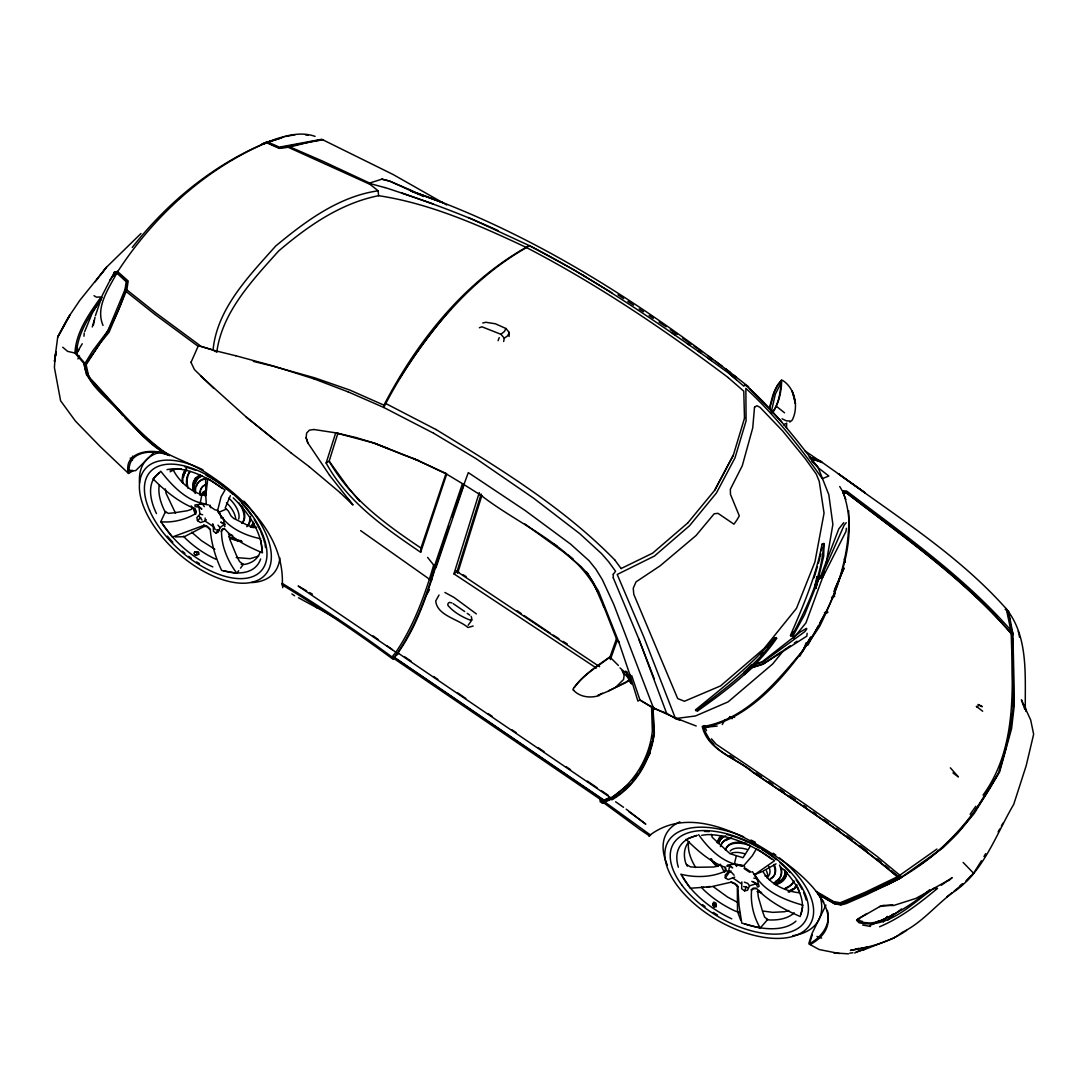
<?xml version="1.0" encoding="UTF-8"?>
<svg xmlns="http://www.w3.org/2000/svg" width="1088" height="1088" viewBox="0 0 1088 1088"><rect width="100%" height="100%" fill="white"/><g stroke="black" fill="none" stroke-linecap="round" stroke-linejoin="round"><path stroke-width="1.5" d="M609.797 657.642L609.797 656.934C597.013 666.169 582.923 675.09 573.634 688.092A13.124 1.904 -43.4 0 0 573.798 690.01M1012.833 679.823L1012.86 676.573M848.613 510.639C851.183 561.816 831.178 611.918 801.135 652.582C775.336 683.427 745.103 719.426 703.31 726.498L704.589 730.266M114.362 273.333L117.178 272.408L127.16 281.629C121.271 313.439 103.972 338.558 85.571 364.113C86.387 372.191 89.107 379.78 95.54 385.098C111.411 402.478 127.473 419.71 144.269 436.206C160.426 455.233 185.178 459.558 205.414 472.314C243.685 497.039 283.778 534.521 282.363 583.807M823.643 543.334C822.161 575.96 807.405 606.506 792.431 634.984L790.391 635.528C803.23 605.894 816.204 575.742 822.106 543.85L824.038 544.027L823.67 556.254L817.537 581.74M786.502 427.897L786.665 423.055M509.062 336.491L509.225 332.479L505.947 328.508L495.38 323.775L485.86 322.279L482.759 323M215.519 351.614L213.058 350.05C217.002 308.407 249.274 275.794 275.713 246.01C305.51 221.272 338.776 196.438 378.148 190.794L378.597 195.69C340.435 203.279 307.618 226.236 278.542 251.083C252.538 280.214 221.993 311.998 216.757 352.39M114.39 274.856L114.566 271.973L117.49 271.456L128.194 280.99L126.834 289.87L109.045 332.289L99.552 343.93L85.68 365.459L84.864 363.61L92.657 350.921L107.807 330.874L125.038 289.49L126.181 281.724L116.579 272.884L113.682 273.319L113.492 276.162M205.632 479.006L205.85 493.857M744.464 868.428L744.6 866.334M654.282 732.224C650.515 759.342 635.691 784.856 611.986 799.15L610.83 798.796L604.316 801.598L602.82 800.564L609.321 797.762L610.477 798.13C634.032 783.782 649.359 758.268 652.351 731.054L651.549 706.547L653.779 707.649L653.167 710.94L654.35 732.931C650.896 760.131 635.8 785.93 611.796 799.857L611.646 799L604.534 802.223L392.632 657.669M122.767 415.575C109.548 398.684 86.972 386.458 84.048 363.582L74.95 353.042C75.956 331.881 89.243 313.616 101.102 296.956L96.41 297.16L94.017 295.691M76.541 352.743C77.724 332.602 90.141 315.071 101.402 299.091M76.99 346.215L76.473 353.559L85.571 364.113M56.005 352.172L54.509 361.27L57.718 337.062L69.999 314.908L79.859 300.288L106.502 267.226L140.978 233.512M707.676 357.911C650.148 317.533 592.062 277.576 529.326 245.616C464.93 280.813 417.37 340.925 383.928 405.158L383.751 407.47L433.65 433.255M83.966 336.233L84.211 333.05M388.375 448.691L374.435 443.197L335.716 432.834L326.142 463.012C347.534 502.139 384.662 527.748 420.648 552.269L420.974 548.053L446.026 473.443L413.141 458.442M737.338 887.645L737.528 911.581L740.724 920.244M716.176 906.63L716.026 903.162L713.864 902.319L712.817 903.652L712.667 905.257L714.19 906.93L716.176 906.63L716.326 905.012M714.19 906.93L714.34 905.311M712.667 905.257L713.864 902.319M807.146 633.284L806.834 636.113L763.558 663.87L752.325 667.434L744.505 674.628L751.468 667.787L762.824 664.278L782 651.345M55.542 356.007L56.032 351.669L54.509 361.27M846.369 528.306L845.974 531.447L822.8 577.225L817.836 579.115L815.769 588.336L818.747 578.598M1011.242 723.33L1011.718 719.998M1012.438 714.993L1012.914 711.661M132.79 470.954L128.534 473.457C122.618 451.874 151.898 447.535 166.464 454.43L142.746 435.676L94.017 384.581L86.442 374.626L84.048 363.582L85.857 363.338L88.373 375.034L90.073 378.134C115.369 405.062 138.788 434.615 169.578 455.627C151.817 447.63 138.829 431.46 125.066 417.955M207.835 478.366L205.741 495.394L206.271 503.975C187.122 501.826 172.108 485.765 160.793 471.24L153.014 478.842C164.941 490.783 178.514 502.017 194.29 508.368L195.622 511.265L195.174 513.917C185.055 519.765 172.448 522.961 160.779 521.71L165.471 511.618L168.368 513.386L173.917 512.829L187.204 510.762L191.121 509.497L192.834 507.511L195.174 513.917M688.609 841.949C687.29 850.734 691.098 860.118 695.708 867.517M54.89 360.454L54.4 367.567L60.602 400.765L75.426 421.083L100.3 446.665L128.534 473.457M820.27 556.92L820.801 553.765M821.331 550.61L821.875 547.454M195.745 514.189L196.207 511.401L194.806 508.409M825.86 565.23L832.878 524.416L828.811 494.7L818.271 467.826L811.961 461.108M653.167 710.94L653.616 708.41L613.795 604.452L602.33 579.646L595.802 569.065L589.098 560.728L570.534 544.068L525.055 510.435L468.316 472.614L455.369 507.797M652.963 706.574L653.698 731.082M771.229 412.243L775.363 394.033L780.871 383.33M734.726 877.091L728.144 879.594L725.315 877.839L725.179 875.106L728.579 871.61L729.599 865.953L726.798 866.116L727.614 865.042L735.325 864.049L736.698 866.51M132.124 458.728L132.627 456.117M200.233 503.01L201.878 494.673L206.258 495.366M503.662 341.482L504.302 338.191L507.688 335.798L509.225 332.479M1033.6 734.441L1026.174 765.748L1013.758 804.277M93.405 325.013L95.01 317.234M846.246 522.702L844.234 525.042L821.78 575.783L816.911 576.966L814.708 586.758L816.34 587.982M1006.427 746.599L999.546 770.467M652.229 738.562L652.963 735.393M769.461 407.946L772.602 396.1A11.22 2.149 -66.5 0 1 777.947 384.445L781.66 379.834C781.619 390.606 779.171 402.315 773.364 411.631M769.556 409.006L774.262 392.183L777.77 385.152L781.225 380.922C780.409 391.966 779.049 404.641 771.446 413.386M800.754 914.954L802.699 906.848M756.554 848.558L752.366 855.685L743.811 865.572L734.373 864.022L736.372 855.712L743.022 857.711L750.19 846.437M815.565 586.826L818.081 577.062L821.78 575.783M95.445 315.588L102.354 295.215L109.126 281.996M648.91 751.55L651.494 741.73M92.276 326.971L94.234 320.226M814.055 577.85L817.401 566.59M818.353 563.366L819.794 558.525M395.869 652.229C413.78 625.763 424.837 595.49 433.69 564.971L435.363 566.127C426.333 596.564 415.29 626.824 397.338 653.235M430.875 578.816L434.126 567.977M596.36 668.032L453.927 573.852L479.264 492.592M744.546 418.078L733.312 455.178L714.734 490.171M453.927 573.852L457.028 571.554L481.182 494.006M457.599 573.335L481.766 495.788L463.502 484.296M337.906 433.201L329.147 461.162L326.142 463.012M839.378 953.55L819.155 949.525L809.322 944.166L812.287 934.769M420.648 552.269L446.678 474.15L446.026 473.443M445.971 535.663L436.71 563.543C426.442 596.754 415.439 630.958 393.666 658.58M84.728 331.514L92.344 312.868L101.918 297.541M446.488 534.126L449.099 526.374M452.227 517.086L454.838 509.334M752.393 871.597L757.017 878.696L759.098 886.326L757.751 887.046L755.983 883.796L749.564 885.809L747.551 890.229L744.586 890.868L741.676 888.746L741.866 881.933M498.1 340.694L499.202 337.606M609.715 657.75L616.515 638.738M610.341 659.573L617.141 640.574L603.391 605.499M803.311 650.597L806.099 642.831M820.896 575.674L838.794 528.89L843.771 522.634M629.558 681.741L628.755 677.28L625.736 671.405L624.308 671.772L620.01 667.896M817.156 583.345L804.685 614.462L793.07 635.854L790.826 636.194L792.894 631.693M221.367 522.199L224.169 524.253L220.116 527.721L218.266 532.127L215.941 533.147L213.452 531.311L213.166 524.321M744.586 890.868L746.382 886.693M833.843 591.532L843.962 568.33M834.904 588.907L844.03 568.14M758.962 890.365L757.874 892.84L758.363 897.178L762.525 911.322L764.619 917.157L767.706 919.455L760.267 928.01L741.785 923.127L739.065 905.678L737.8 886.802L736.522 884.694M191.066 362.263L198.41 345.617L216.036 350.934M116.375 274.203L117.178 272.408C154.782 214.254 208.638 165.566 273.401 139.862C286.661 135.347 301.362 131.471 315.085 136.381M230.357 495.693L225.189 507.987L228.29 510.911L231.132 516.066L233.662 518.405L247.03 524.987L253.694 527.626L256.659 527.245M194.657 551.997L193.936 553.493L195.473 555.166L199.022 554.268L198.519 552.323L194.657 551.997L198.519 552.323M825.942 905.121L811.947 933.654L808.982 943.038L810.016 943.364C821.753 937.026 831.205 924.283 827.383 910.398M640.179 770.046L648.475 753.182M183.26 475.864L186.497 469.486M744.464 385.125L743.866 386.226L729.069 373.456L707.622 357.966M1013.486 804.739C995.738 835.081 983.634 871.923 953.183 892.31C936.496 904.563 923.277 921.196 904.808 931.07M832.918 597.856L835.149 593.477M789.194 892.092A52.251 28.125 29.9 0 0 794.458 888.57L796.47 884.653M195.595 477.714L193.106 482.514L193.27 488.947M733.366 455.165L714.789 490.171L687.888 522.798M505.947 328.508L504.329 331.541L500.929 334.288L481.875 326.781L479.373 327.76M807.962 645.034L818.326 625.75M819.917 622.785L824.69 613.877M77.914 358.918L79.492 356.007M450.949 308.788C424.932 339.062 401.88 371.878 383.751 407.47L348.078 391.843M221.068 531.325L222.306 529.054L224.441 528.442M439.022 595.014L435.73 601.025C437.145 615.726 458.592 619.086 467.908 627.504L473.171 626.035M427.081 593.98L429.515 589.601M998.104 831.939L999.75 828.988M1001.382 826.037L1003.027 823.072M472.138 619.657L468.126 625.274M799.707 656.295L810.682 637.242M82.226 343.767L76.473 353.559L79.111 349.452M722.255 724.486L724.798 720.134M802.046 651.834L810.655 637.242M997.791 774.493L975.297 810.247M983.974 856.528L985.646 853.672M117.178 272.408C108.99 288.184 95.05 307.006 103.034 325.434M109.575 280.677L114.376 272.816M109.874 280.786L113.642 274.747M724.649 871.964L726.036 869.734L725.478 867.272M981.444 860.744L972.822 874.534L966.321 881.212M737.8 886.802L734.862 883.932L731.014 882.218L711.13 886.761L690.336 888.243L680.87 874.208C694.797 877.744 710.845 877.486 724.078 871.692L725.397 869.584L724.88 867.177C709.784 861.71 697.313 850.408 686.025 839.256M646.898 758.445L650.325 753.032M794.458 888.57L796.838 884.83M574.342 687.562C583.182 675.172 596.809 666.93 608.831 657.954M116.579 272.884L117.49 271.456M975.814 806.262L970.142 814.3M983.062 795.11C1017.253 748.041 1012.751 687.711 1011.174 632.699L1012.914 634.603L1014.179 689.126L1014.152 706.438L1011.582 728.647L999.586 772.086L974.182 813.511L957.93 832.986L943.187 847.538L899.803 878.465L866.578 894.73L846.083 903.638L841.078 904.849L834.591 903.897L818.285 894.363L823.711 902.183M113.682 273.319L114.566 271.973M622.01 670.752L628.089 677.865L629.095 680.354L626.688 682.122M399.894 378.053C432.235 326.414 472.967 278.106 526.456 247.547C597.611 284.458 664.224 329.46 728.226 377.577M215.941 533.147L218.443 529.557M160.779 521.71L172.366 537.037L203.742 525.409L207.291 526.959L210.242 529.802C211.507 543.864 215.533 557.763 221.68 570.466L236.858 573.267L238.694 570.71M240.53 568.154L243.277 564.318L239.523 561.571L236.273 555.03L229.922 539.648L229.078 535.174M725.315 877.839L728.81 872.998M776.315 637.514C755.194 666.55 725.778 688.459 697.231 709.77L695.477 709.906C723.126 687.262 751.726 665.067 774.942 637.745L776.642 638.343C756.405 668.114 726.798 690.2 697.734 710.831L695.83 710.709L698.414 708.737M806.793 628.973L804.834 631.638L763.028 662.102L751.971 665.679L743.648 672.71L750.951 665.326L762.076 661.817L800.156 632.06L806.507 628.361M632.468 780.518L637.282 773.976M613.278 574.301L615.563 571.254L608.75 561.898L601.542 553.629L579.768 533.664L533.705 498.263L476.027 458.633L433.609 433.228M396.046 652.038L391.911 657.043L393.353 658.063L397.12 653.548M96.873 279.534L106.502 267.226L100.259 275.237M95.064 281.914L98.192 277.902M397.433 654.078L397.854 653.521L298.166 586.024L306.68 590.879M972.713 814.042C958.147 834.523 939.692 852.04 918.626 865.735M883.225 921.74L887.454 916.45M784.135 649.808L772.698 663.938L728.103 701.882L695.463 715.972L675.498 718.583L666.59 713.252L653.616 708.41L639.948 699.978L637.894 701.08L629.694 674.247M793.492 638.262L805.963 622.853L824.731 571.771L821.998 577.755L817.836 579.115M883.252 921.754L887.577 916.531M206.326 519.697L205.17 521.07L200.491 522.539L197.486 520.662L196.846 517.643L200.002 514.121L198.914 507.171L195.065 506.573L194.97 504.927L202.504 503.934L208.556 504.914M761.07 655.044L763.246 652.46M767.584 647.306L770.848 643.443M773.01 640.859L775.186 638.289L776.642 638.343M893.289 913.866L889.984 917.728L892.867 915.702M132.274 247.452C168.409 201.212 215.465 163.023 270.123 141.046M971.57 875.337L966.144 880.763M887.699 920.19L892.214 915.375M396.494 655.275L398.711 652.99M892.296 915.362L889.984 917.728L901.49 908.983M628.905 784.067L611.714 797.858M179.194 198.492L181.56 196.166M153.476 452.962L135.66 470.614L129.826 471.036L129.091 468.765C130.152 449.793 154.578 450.065 168.001 454.961M615.998 686.977L623.601 679.442L624.118 675.322L623.084 672.751M878.574 920.625L876.194 922.923L870.046 925.344M197.486 520.662L200.763 517.602M948.695 880.668L952.177 877.581L941.324 885.278M687.929 522.798L652.65 553.153L621.098 568.548M892.758 904.849L880.002 906.44L858.187 918.979L857.344 921.006L858.976 922.733C888.461 929.696 912.614 902.768 934.986 887.645M856.691 919.714L858.323 921.427L862.702 922.406L870.346 923.018L877.458 922.066C896.281 914.151 913.866 903.312 929.41 890.079M936.958 849.048L899.762 875.296M789.806 422.076L792.214 420.118C798.85 407.13 795.124 388.443 782.707 380.433M937.584 888.338C919.673 903.122 901.136 917.728 879.553 926.772M960.133 885.632L962.54 883.687M954.149 891.031L962.662 884.163M946.764 896.906L951.687 892.99M923.481 895.043L929.574 890.242M783.754 424.932L785.468 423.599M751.087 889.862L753.277 888.162L756.418 888.189M703.582 704.793L706.166 702.821M857.575 919.183L867.027 913.485M603.228 801.122L604.316 800.36L393.285 656.608M526.456 247.615L529.326 245.616L468.343 217.491M721.67 836.101L719.25 837.787L717.264 842.887A38.352 20.645 29.9 0 1 721.942 836.318M784.747 649.509L790.228 645.81M794.335 643.035L797.069 641.199M899.681 934.17L903.679 931.491M895.995 936.727L898.389 935.15M776.03 863.872L763.844 870.686M906.549 930.403C891.589 940.862 873.623 946.315 855.766 949.416L858.69 948.301M803.094 905.216C784.897 900.143 764.334 891.82 754.718 874.589L774.574 860.717L757.942 849.497M976.616 706.887L979.295 705.187L982.301 706.683L977.976 704.453M894.091 937.734L895.451 936.89M948.246 880.301L915.974 898.375L893.52 905.529L883.347 905.366L879.526 906.59M648.788 836.006C688.459 804.848 742.302 833.598 777.92 857.684C802.944 873.691 855.848 919.102 810.37 944.493L809.322 944.166M262.929 143.929L267.961 142.392M866.755 947.906L862.498 950.354L893.874 938.033M866.633 948.015L854.678 953.006M170.15 471.811L174.148 469.581A62.206 32.599 41.7 0 1 181.152 468.833M629.095 680.354L608.26 691.193L597.91 695.436L602.371 693.246M898.538 876.248L865.042 892.337L840.208 902.768L833.544 901.53L816.354 891.48L818.366 894.2L834.401 903.516L840.97 904.699L888.638 884.245L900.66 878.002L898.538 876.248L900.551 877.975M608.478 690.866L625.668 682.72M876.452 922.597L892.922 914.926M267.349 141.889L262.072 144.051L267.349 141.889L279.358 147.152L321.926 139.237M610.45 797.681L603.949 800.482L394.55 657.846M209.154 479.264L225.053 489.994L221.082 496.835L217.518 510.925L218.661 512.353L226.494 509.034M264.534 143.711L269.81 141.549M754.718 874.589L762.892 871.311C769.774 884.313 785.985 891.521 799.857 892.84M269.538 141.794L283.954 136.993M824.704 613.659L827.886 612.503M687.602 838.685L697.095 835.244M824.446 612.598L827.614 611.456M378.148 190.794L368.75 183.314L381.888 179.18L389.654 181.152L413.046 191.148M258.645 556.05L250.172 558.688L236.205 557.559M271.13 141.018L281.289 137.931M831.518 597.326L834.741 596.36M788.773 910.506L784.502 911.744L772.752 912.356L763.205 911.078M195.473 555.166L197.159 554.69L196.656 552.731M856.202 951.85L861.111 950.477M599.57 695.395C591.097 698.333 580.557 697.354 574.029 690.758M132.845 470.41L128.357 470.533L127.622 468.262M810.982 459.15L812.41 458.864L810.438 457.572M867.027 947.172L850.381 950.382L857.385 949.09M285.573 136.503L295.106 134.735M856.596 920.448L859.534 919.945M822.406 544.299L824.038 544.027M313.874 429.515L309.373 430.154L306.626 433.078L306.15 437.675L307.809 442.748M169.946 469.975L173.006 469.554C178.5 480.515 189.87 491.232 201.878 494.673M206.774 526.238L203.864 526.619L184.348 536.683L175.358 536.942M701.692 835.312L707.336 834.605A69.414 36.625 30.1 0 1 771.542 859.044M707.132 886.856L710.274 886.475M849.728 953.129L852.924 952.762M703.977 727.369L717.182 726.09M701.91 887.441L704.004 887.237M933.844 888.624L937.176 888.406M848.599 953.85L833.87 952.911M206.666 504.41L200.369 503.39M726.594 870.998L731.122 871.053M378.597 195.69C430.046 203.442 479.142 225.27 526.048 247.33M241.128 564.264L244.46 564.414A62.206 32.599 41.7 0 0 260.25 551.779M789.738 421.029L786.338 420.825L782.041 418.785M816.911 576.966L818.081 577.062M220.714 517.766L223.258 517.97L224.713 526.619L224.169 524.253M229.731 538.166A50.864 27.078 41.8 0 0 237.238 540.736L240.38 541.049M839.732 486.526L842.969 491.994L846.831 492.429C898.362 531.216 951.034 570.044 996.594 616.094M736.372 855.712L729.926 853.672L712.259 837.338L711.334 834.278M305.524 134.844L308.285 135.198M237.238 540.736L242.107 541.457M313.806 429.488L335.716 432.834M729.613 716.625L734.604 717.441M766.442 919.455L769.502 919.958A63.906 33.864 30.1 0 0 794.199 912.832M216.607 529.87L219.395 530.346M742.084 866.211L734.373 864.307M862.689 925.031L870.454 926.446M753.834 878.098L757.017 878.696M758.513 891.929L761.437 892.527M260.698 538.75C244.338 535.432 227.106 527.462 218.661 512.353M729.001 717.944L732.265 718.624M858.187 920.489L862.566 921.454M74.95 353.042L67.606 351.37L62.737 347.222M335.648 432.806L356.102 437.594M757.071 891.684L761.546 892.745M215.927 350.894L235.824 355.776M200.002 514.121L202.667 514.774M253.368 361.379L272.34 366.044M736.875 864.43L743.05 865.953M381.847 179.098L389.613 181.057L423.504 196.493M743.675 886.557L747.946 887.645M744.41 385.166L746.368 385.628M368.696 183.219L384.948 187.612M734.373 864.022C719.522 859.588 707.39 847.185 698.673 834.673M235.715 355.722L272.938 365.867M273.972 366.493L314.541 377.781L349.901 390.089L383.928 405.158M198.519 345.671L213.058 350.05M356.034 437.566L373.116 442.734M728.579 871.61L731.775 872.603L734.128 875.228M810.995 458.633L821.766 462.06L865.218 492.837L838.277 473.702C896.24 516.433 958.814 555.07 1006.862 609.47L1009.827 620.677L1011.745 633.719M272.843 365.826L313.97 378.855M809.676 458.007L820.733 462.006M323.462 139.93C308.312 140.61 294.236 147.56 279.099 148.335L266.043 142.46M1005.203 609.443L1008.549 611.17L1013.023 634.576L1011.269 632.754M384.907 187.517C423.286 200.015 461.326 213.738 498.046 230.561M876.18 921.645L877.458 922.066M696.225 725.995C676.872 718.746 657.574 710.94 639.975 700.033L631.706 675.648M401.594 192.943L433.133 203.932M739.84 912.655L735.026 910.969A63.906 33.864 30.1 0 1 703.365 889.508L701.393 887.128M816.952 936.428L821.617 938.087M411.754 191.257L443.183 202.871L410.897 190.958C534.834 233.39 646.354 306.258 748.653 386.838M744.369 882.164L747.755 883.402L749.564 885.809M229.622 537.499L237.075 540.274M313.888 378.814L348.146 391.884M403.322 454.825L418.418 460.591L446.678 474.15M680.041 720.338L675.498 718.583L643.77 636.874L617.209 574.464L654.473 556.036L689.534 525.735L716.421 493L734.998 457.871L746.082 420.879L745.865 388.362C774.982 415.167 799.558 446.42 822.283 478.693L828.852 476.027L818.271 467.826M713.701 903.924L715.877 904.767M419.329 460.877L374.435 443.197M373.062 442.721L403.376 454.838M451.846 602.861L449.48 602.426A4.284 3.046 39 0 0 447.875 605.295C453.193 611.932 462.305 617.086 470.098 620.092A3.536 2.53 38.4 0 0 471.594 617.467L471.09 616.379M203.755 524.946L207.468 526.538L210.514 529.516M800.36 916.572C784.543 909.745 768.631 901.286 756.69 888.692L753.644 888.678L751.577 890.297C750.407 903.094 753.576 917.007 760.267 928.01M444.91 592.484L453.995 597.407L476.354 613.904M220.646 522.226L225.27 524.226M266.818 142.406L279.303 147.886L322.633 139.713L392.958 174.434L446.719 204.938M731.136 881.81L735.162 883.592L738.194 886.598M751.794 881.348L757.602 883.986M385.954 403.634L436.002 429.529M214.826 549.277L201.511 540.722L191.638 532.209M737.664 902.428L727.654 897.124L713.17 886.611M529.312 245.534L573.689 269.688L611.878 292.822M298.493 597.747L317.383 608.056M315.806 607.036L338.327 619.575M309.509 592.498L312.351 594.116M456.103 570.697L458.973 572.342M817.918 893.166L834.238 902.7L840.725 903.652L866.143 892.922L899.164 877.146L891.48 870.699M453.179 603.65L464.698 611.538M582.706 275.006L585.466 276.719M435.975 429.502C498.712 467.867 563.026 507.076 614.734 559.898M446.651 474.137L463.529 484.296M745.606 868.401L751.128 872.141M198.914 507.171L201.756 508.939M478.91 494.006L481.766 495.788M463.284 574.831L466.167 576.626M729.599 865.953L732.646 867.857M686.514 864.47L690.363 866.878L697.449 867.258L713.782 867.014L718.23 866.034L720.324 864.226L724.078 871.692M550.365 633.27L524.103 615.55M553.194 635.066L558.865 638.656M563.108 641.362L567.365 644.055M976.303 706.316L982.668 711.226M479.835 494.387C518.922 525.341 573.403 544.966 597.394 591.287M617.984 294.821L623.642 298.588M627.885 301.403L633.556 305.157M639.214 308.924L643.457 311.739M649.114 315.493L653.371 318.308M659.029 322.075L666.101 326.767M457.028 571.554L599.583 666.686M729.844 755.507L733.951 758.268M755.983 773.038L761.6 776.846M768.631 781.606L772.847 784.462M779.878 789.222L784.094 792.078M789.711 795.886L795.342 799.694M744.233 868.605L749.55 872.195M213.316 526.578L205.17 521.07L205.156 518.051M732.754 877.962L741.254 883.714M805.052 450.99L820.474 461.434M404.328 656.581L411.305 661.327M433.663 676.532L437.852 679.388M457.409 692.689L465.786 698.401M488.131 713.606L492.334 716.448M511.877 729.762L516.079 732.605M538.424 747.823L544.014 751.618M566.358 766.822L570.547 769.678M587.316 781.089L597.094 787.739M601.283 790.582L608.26 795.342M398.358 653.249L611.198 798.089M291.883 593.953L294.63 595.83M429.515 578.938L431.147 580.067M670.276 329.664L677.226 334.478M682.788 338.327L691.125 344.107M693.899 346.038L702.236 351.818M517.276 610.817L521.37 613.659M672.316 333.159L675.063 334.982M687.154 343.482L689.887 345.318M697.938 351.002L700.686 352.825M615.618 801.774L623.546 807.31M626.185 809.159L645.796 824.174L628.701 811.485M803.774 805.406L806.466 807.323M813.226 812.083L815.932 813.987M824.038 819.713L828.09 822.569M836.196 828.294L838.902 830.198M360.618 530.604L431.433 580.598L434.248 566.739L462.169 484.473L463.814 485.466L435.921 567.909L427.611 557.396M372.966 635.8L378.502 639.73M386.798 645.646L392.333 649.59M467.228 613.346L469.758 615.142M524.81 523.954L563.557 552.024L581.046 566.603L587.778 573.852M708.764 358.618L711.552 360.55M554.295 544.163L557.029 546.149M707.798 355.667L712.926 359.421M715.482 361.284L721.902 365.962M420.974 548.053C385.764 524.402 350.445 498.821 329.147 461.162L348.418 487.859L359.679 501.255M753.114 881.702L755.983 883.796M952.966 772.915L958.406 776.927L950.354 767.829M609.797 656.934L618.419 665.475M776.424 406.327L784.557 412.801M846.981 835.965L852.271 839.936M860.227 845.893L866.85 850.857M290.714 452.662L309.142 466.602M290.809 452.676L246.242 417.085M725.737 368.778L730.565 372.572M309.074 466.589L340.299 492.796M274.815 440.232L246.337 417.112L200.491 375.836M734.114 375.401L736.358 377.278M877.404 858.894L881.239 862.104M885.088 865.327L888.923 868.55M568.562 555.234L573.403 559.3M729.123 373.429L736.454 379.685M728.171 377.604L743.77 391.177L744.478 418.105M963.125 862.43L973.746 873.406M812.124 460.809L818.353 467.813C795.994 439.062 773.677 409.89 746.314 385.655M749.646 389.014L764.306 403.866M213.561 388.171L194.398 369.539L190.944 362.222M197.037 504.71L201.579 509.021M749.442 388.47L781.646 421.777M729.844 865.545L731.993 867.626M710.6 858.894A52.251 28.125 29.9 0 0 713.402 862.811L716.638 866.075M130.193 458.062L132.45 460.455M713.402 862.811L716.502 866.13M340.231 492.796L352.879 504.805L329.501 475.238M617.141 640.574L619.018 642.6L598.495 591.138L587.765 573.825M183.559 536.194L185.79 538.723A62.206 32.599 41.7 0 0 216.145 559.3M1007.298 610.205L1007.678 610.64C1028.609 638.534 1024.869 676.478 1025.331 709.281L1025.005 704.97L1025.889 711.416M711.457 738.82L716.217 744.301L804.712 803.937L846.641 833.571L877.146 856.474L900.973 876.166L899.028 878.098C853.101 838.984 802.414 806.018 752.624 772.126C735.774 757.71 707.798 750.679 702.236 726.39L704.67 725.628L706.452 730.66M500.929 334.288L504.302 338.191M713.823 744.314L709.226 738.902L705.01 731.517M217.981 525.123L220.116 527.721M347.344 498.1L352.811 504.805M223.026 518.704L218.253 512.244M758.023 880.301L754.188 874.398M236.858 573.267C227.99 561.571 221.503 546.53 221.517 531.733L222.673 529.57L224.754 528.972C234.518 540.328 248.88 546.992 262.466 552.854L260.902 540.314M199.349 516.542L202.001 520.105M220.402 514.08L217.532 510.204L214.934 509.81L209.644 506.233L210.079 505.158L210.65 507.702M614.72 559.871L621.126 568.575M792.431 634.984L793.07 635.854M329.569 475.252L307.727 442.734L306.068 437.662M202.504 503.934L204.313 506.668M586.554 571.975L592.253 580.774M1006.223 608.518L1011.01 631.149M711.43 858.894L713.878 862.77M165.92 512.761L164.234 510.095A62.206 32.599 41.7 0 1 159.242 485.139M820.257 461.026L809.118 456.946L821.535 461.516L822.025 462.618M175.535 513.25L166.11 493.449L165.322 488.893M687.276 866.184L685.78 863.274A63.906 33.864 30.1 0 1 689.017 841.704M593.055 582.026L604.03 607.322M697.231 709.77L697.734 710.831M212.582 523.954L215.206 529.625M744.396 672.955L745.022 674.383M630.809 683.114L625.736 671.405L626.974 671.813L631.693 684.121M666.631 713.334L638.928 639.254L613.278 577.864M842.969 491.994C859.602 536.792 839.256 585.752 819.713 626.294C792.295 667.542 755.004 717.672 703.446 727.682C709.539 751.291 736.617 758.227 753.345 772.358C802.985 806.33 853.835 839.011 899.436 878.424C942.534 854.039 975.99 816.204 998.662 772.453C1006.876 745.416 1014.995 717.427 1013.105 688.881C1011.772 670.861 1013.513 652.732 1012.071 634.685C965.151 579.156 904.25 537.309 847.09 493.381L843.173 492.878L842.724 490.702L846.722 491.096C904.264 534.806 964.852 577.293 1012.656 632.332L1012.438 634.848C964.743 579.782 904.278 537.499 847.035 493.313L843.173 492.878L845.825 499.487M638.901 639.214L654.174 678.626M844.274 559.001L845.417 562.115M1024.76 709.213L1021.414 699.87L1030.676 719.97L1033.559 733.829M1018.178 631.285L1018.708 632.808M618.378 640.764L630.36 676.138M1007.896 611.456L1009.664 618.922M1018.994 634.304L1019.538 637.282M1011.337 628.429L1011.813 631.679M601.446 800.156L601.746 802.876L604.914 803.338L600.236 801.87L599.801 797.79M282.486 585.099L282.744 587.67M1012.398 638.33L1012.86 653.602M1013.472 697.082L1013.622 706.656M613.251 574.274L613.292 577.891M243.902 501.133A80.009 41.711 41.5 0 1 244.868 583.195A80.009 41.711 41.5 0 1 143.126 505.403A80.009 41.711 41.5 0 1 203.034 469.88M199.39 563.625A72.882 38.026 41.5 0 1 196.697 561.925M191.366 558.266A72.882 38.026 41.5 0 1 188.768 556.335M184.906 553.302A72.882 38.026 41.5 0 1 182.39 551.194M172.829 542.191A72.882 38.026 41.5 0 1 167.375 536.18M184.865 466.847A72.882 38.026 41.5 0 1 195.786 470.397M205.986 475.17A72.882 38.026 41.5 0 1 232.696 494.21M241.522 503.05A72.882 38.026 41.5 0 1 251.6 515.617M254.266 519.615A72.882 38.026 41.5 0 1 260.059 530.101M260.726 531.57A72.882 38.026 41.5 0 1 264.67 542.994M265.01 544.544A72.882 38.026 41.5 0 1 265.54 547.59M279.861 557.886A85.245 44.662 41.6 0 1 251.586 582.556M139.522 482.868A85.245 44.662 41.6 0 1 159.909 452.322M260.63 558.946A67.565 35.251 41.6 0 1 223.883 570.887M212.813 566.902A67.565 35.251 41.6 0 1 162.615 524.253M156.482 513.604A67.565 35.251 41.6 0 1 159.569 472.722M167.008 469.662A67.565 35.251 41.6 0 1 222.17 488.403M233.199 497.842A67.565 35.251 41.6 0 1 261.895 550.691M195.242 493.462A35.836 19.081 41.8 0 1 201.43 476.286M252.946 522.92A35.836 19.081 41.8 0 1 250.376 527.258M195.541 483.004A35.822 19.094 41.8 0 1 202.096 475.592M253.599 522.213A35.822 19.094 41.8 0 1 251.029 526.551M194.711 492.361A37.332 19.883 41.8 0 1 199.906 475.034M254.334 524.307A37.332 19.883 41.8 0 1 252.13 527.558M184.77 473.443A50.796 27.105 41.8 0 1 186.415 469.295M193.705 491.64A37.346 19.883 41.8 0 1 200.478 475.143M254.17 523.75A37.346 19.883 41.8 0 1 252.334 527.286M192.93 508.422A50.864 27.078 41.8 0 1 191.189 505.893M182.145 482.025A50.864 27.078 41.8 0 1 186.021 469.05M202.436 494.591A22.372 11.859 41.7 0 1 206.557 490.022M228.725 498.073A22.372 11.859 41.7 0 1 238.694 519.071M200.559 495.312A22.413 11.846 41.7 0 1 205.496 493M226.454 502.629A22.413 11.846 41.7 0 1 235.729 519.071M199.838 495.067A26.86 14.266 41.8 0 1 205.074 485.207M238.666 502.642A26.86 14.266 41.8 0 1 241.767 523.382M200.518 494.36A26.846 14.28 41.8 0 1 200.546 491.368M200.804 490.022A26.846 14.28 41.8 0 1 205.754 484.514M241.862 506.029A26.846 14.28 41.8 0 1 242.42 522.675M195.609 492.062A32.858 17.476 41.8 0 1 205.822 479.074M249.737 517.466A32.858 17.476 41.8 0 1 246.854 526.687M196.615 486.037A32.858 17.476 41.8 0 1 206.502 478.366M250.403 516.746A32.858 17.476 41.8 0 1 247.506 525.966M204.789 495.842A32.749 17.53 41.8 0 1 203.089 491.939M241.237 540.79A50.837 27.091 41.8 0 1 228.847 536.792M182.947 483.099A50.837 27.091 41.8 0 1 185.83 469.472M183.559 477.251A50.823 27.105 41.8 0 1 186.51 468.778M188.034 488.349A46.322 24.698 41.8 0 1 189.761 471.988M232.655 535.5A46.335 24.684 41.8 0 1 228.466 533.814M186.606 484.813A46.335 24.684 41.8 0 1 190.06 471.39M779.525 857.983A82.198 43.302 30 0 1 783.986 938.101A82.198 43.302 30 0 1 667.978 869.38A82.198 43.302 30 0 1 743.743 836.781M750.992 840.058A82.198 43.302 30 0 1 755.317 842.234M773.201 853.21A82.198 43.302 30 0 1 775.785 855.1M717.563 915.035A74.868 39.467 30 0 1 713.279 912.37M705.078 906.603A74.868 39.467 30 0 1 702.481 904.577M704.466 831.436A74.868 39.467 30 0 1 709.199 831.572M726.92 834.496A74.868 39.467 30 0 1 759.166 847.946M761.94 849.578A74.868 39.467 30 0 1 776.356 859.656M779.974 862.648A74.868 39.467 30 0 1 790.133 872.535M796.171 879.906A74.868 39.467 30 0 1 802.101 889.426M803.57 892.486A74.868 39.467 30 0 1 806.154 899.926M819.74 894.989A87.57 46.362 30 0 1 792.812 935.694M667.352 865.123A87.57 46.362 30 0 1 679.81 821.848M795.967 921.101A69.414 36.625 30.1 0 1 744.573 923.93M731.789 918.843A69.414 36.625 30.1 0 1 682.448 876.588M678.354 867.177A69.414 36.625 30.1 0 1 696.714 835.706M782.381 868.401A69.414 36.625 30.1 0 1 800.51 914.858M797.776 887.196A63.906 33.864 30.1 0 1 799.19 891.616M784.924 869.992A36.815 19.815 29.9 0 1 773.908 883.85M718.638 843.554A36.815 19.815 29.9 0 1 725.642 835.856M726.022 840.521A32.191 17.326 29.9 0 1 728.878 838.821M781.17 879.974A36.802 19.815 29.9 0 1 778.763 881.484M719.1 842.697A36.802 19.815 29.9 0 1 723.602 836.386M785.482 870.59A36.802 19.815 29.9 0 1 782.177 879.09M786.855 872.576A38.338 20.658 29.9 0 1 775.975 883.837M717.74 842.044A38.338 20.658 29.9 0 1 720.297 837.311M786.447 871.964A38.352 20.645 29.9 0 1 775.526 884.707M730.143 851.034A22.984 12.322 30 0 1 747.13 849.442M768.754 866.442A22.984 12.322 30 0 1 767.992 876.588M730.633 853.414A23.025 12.294 30 0 1 744.777 853.794M766.442 870.835A23.025 12.294 30 0 1 767.353 878.22M773.677 865.232A27.594 14.81 29.9 0 1 769.175 879.675M725.41 850.109A27.594 14.81 29.9 0 1 750.312 845.689M774.139 864.362A27.581 14.824 29.9 0 1 770.97 878.179M725.886 849.252A27.581 14.824 29.9 0 1 746.518 843.445M779.498 865.069A33.755 18.142 29.9 0 1 773.908 882.735M720.419 846.586A33.755 18.142 29.9 0 1 731.095 838.331M777.811 879.934A33.742 18.142 29.9 0 1 775.608 881.307M720.882 845.73A33.742 18.142 29.9 0 1 731.571 837.474M781.062 867.15A33.742 18.142 29.9 0 1 778.722 879.118M767.938 876.221A33.633 18.197 29.9 0 1 765.014 875.935M796.851 885.428A52.224 28.125 29.9 0 1 788.079 891.874M760.566 891.793A52.224 28.125 29.9 0 1 757.547 890.95M717.726 866.47A52.224 28.125 29.9 0 1 713.864 861.954M793.682 881.593A47.573 25.65 29.9 0 1 785.332 888.066M792.948 888.746A52.197 28.138 29.9 0 1 790.092 890.338M794.05 880.994A47.6 25.636 29.9 0 1 784.883 888.937M754.514 407.198L752.746 427.87L742.261 465.8L730.347 489.274L730.47 494.374L739.31 515.875L736.862 520.064L733.951 524.171L717.985 513.332L714.177 513.767L696.062 535.527L660.212 565.76L636.004 581.89L633.243 588.241L633.787 594.32L677.688 698.578L684.447 701.257L720.555 685.902L764.034 648.557L796.525 608.301L814.898 562.061L824.051 513.142L819.223 481.29L816.245 474.014L805.174 458.592L782.653 430.97L760.009 407.32L756.894 405.742L754.514 407.198M282.227 583.386L281.982 584.746C320.117 607.934 357.19 632.699 393.149 659.355L393.788 658.308C357.707 631.557 320.511 606.669 282.227 583.386M126.834 289.87L126.208 291.584L154.877 314.391L198.247 346.392L199.471 345.127L155.774 312.882L126.834 289.87M66.722 320.076L57.718 337.062L69.999 314.908L66.722 320.076M650.474 835.013L649.577 835.951L639.785 829.342L603.813 802.876L604.901 802.101L650.474 835.013M369.498 183.002L368.655 183.722L288.225 147.288L289.857 146.907L322.85 161.228L369.498 183.002M793.37 394.468L792.105 390.932L795.45 403.444L793.37 394.468M149.586 510.435A74.365 38.76 41.6 0 0 255.041 575.552A74.365 38.76 41.6 0 0 212.364 478.176A74.365 38.76 41.6 0 0 149.586 510.435M681.863 885.088A76.405 40.27 30.1 0 0 801.312 925.793A76.405 40.27 30.1 0 0 734.835 836.223A76.405 40.27 30.1 0 0 681.863 885.088"/></g></svg>
